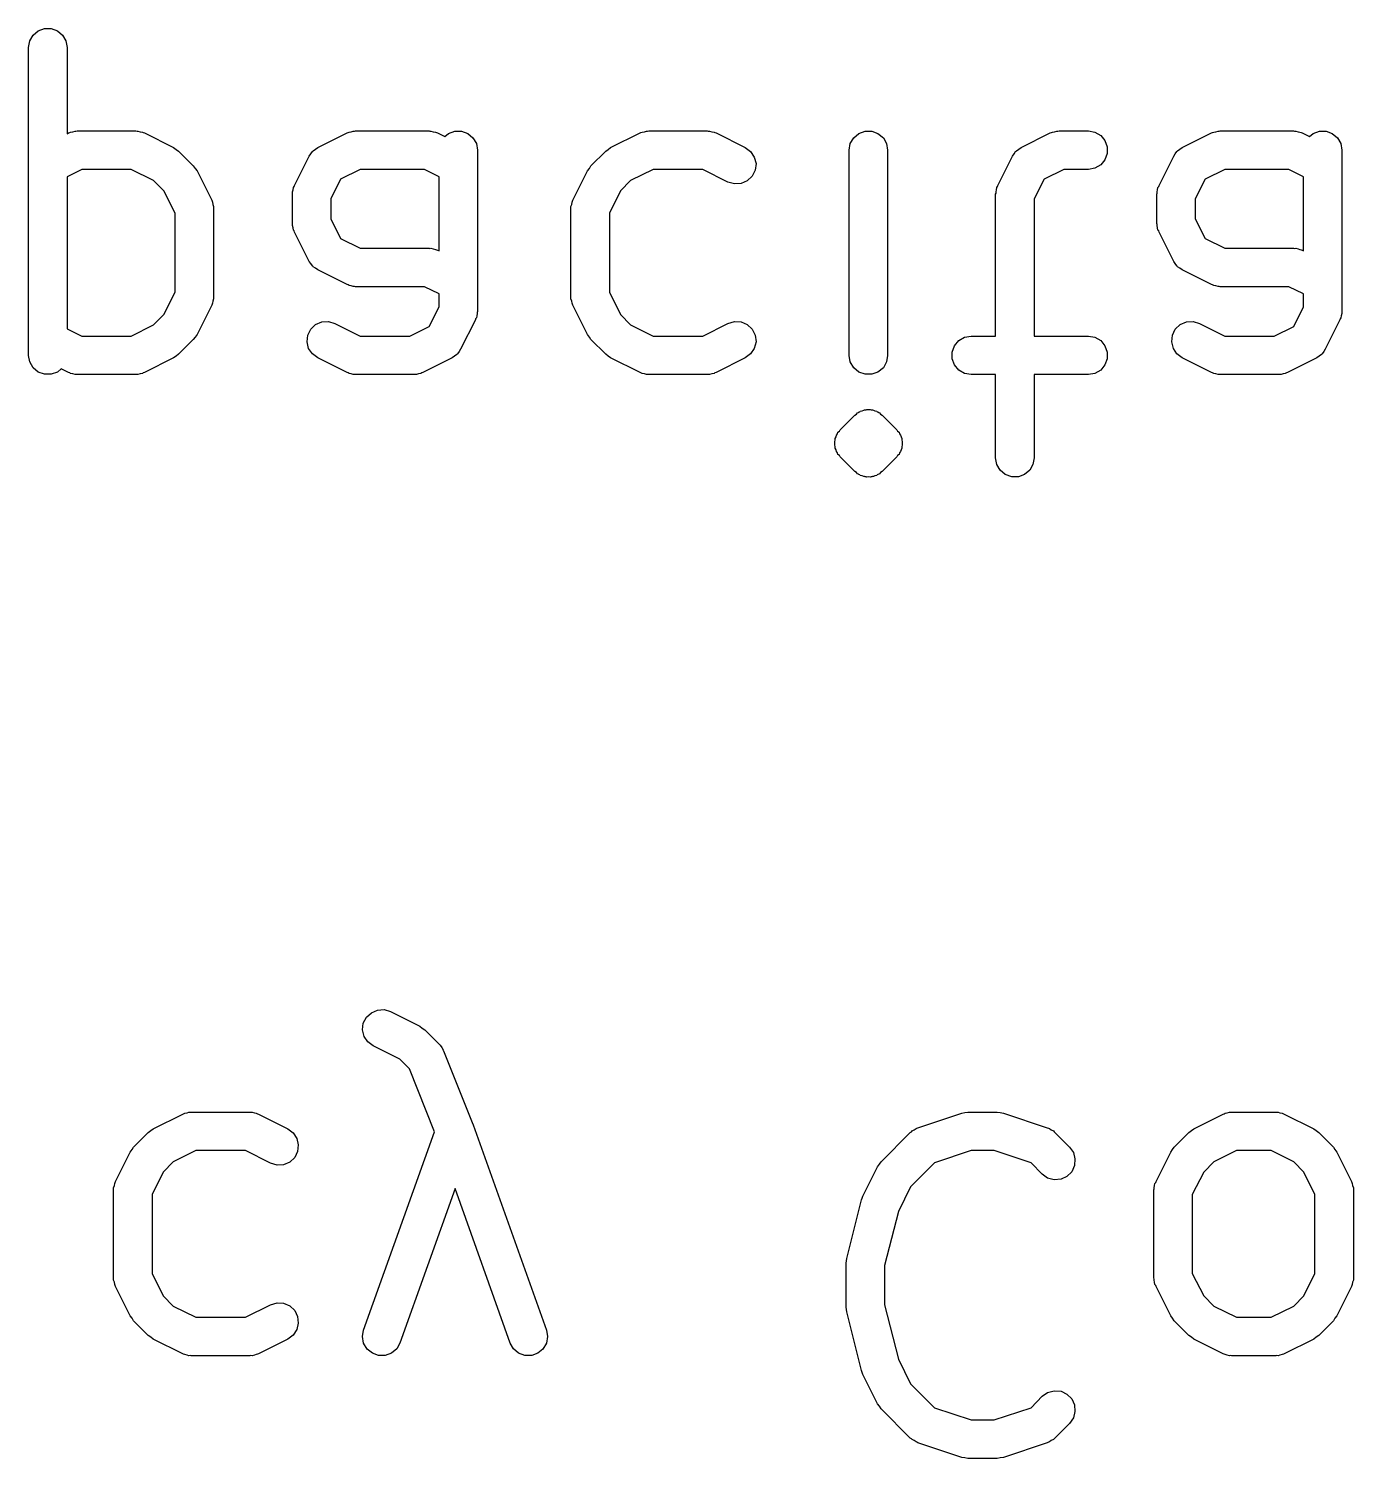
# Model space of a CAD drawing. Extents: x 91.3 to 189.8, y -113.5 to -60.4.
# Drawn here: x 178.127 to 181.571, y -78.578 to -74.862 of the extents above; entities that cross this region are included whole.
import ezdxf

# ---------------------------------------------------------------- set-up
doc = ezdxf.new("R2010")
doc.units = 0
doc.header["$MEASUREMENT"] = 0
doc.layers.add('BLACK', color=7, linetype='CONTINUOUS')

msp = doc.modelspace()

# ---------------------------------------------------------------- linework, layer by layer
at = {"layer": 'Black'}
for p, q in [((178.139, -74.8793), (178.152, -74.8681)), ((178.152, -74.8681), (178.168, -74.8622)), ((178.168, -74.8622), (178.186, -74.8622)), ((178.186, -74.8622), (178.202, -74.8681)), ((178.202, -74.8681), (178.215, -74.8793)), ((178.127, -74.9114), (178.13, -74.8943)), ((178.127, -75.7114), (178.127, -74.9114)), ((178.13, -74.8943), (178.139, -74.8793)), ((178.215, -74.8793), (178.224, -74.8943)), ((178.224, -74.8943), (178.227, -74.9114)), ((178.227, -74.9114), (178.227, -75.1353)), ((178.227, -75.1353), (178.231, -75.1334)), ((178.231, -75.1334), (178.234, -75.1326)), ((178.234, -75.1326), (178.236, -75.1311)), ((178.236, -75.1311), (178.242, -75.1301)), ((178.242, -75.1301), (178.248, -75.1284)), ((178.248, -75.1284), (178.25, -75.1286)), ((178.25, -75.1286), (178.253, -75.1281)), ((178.253, -75.1281), (178.406, -75.1281)), ((178.406, -75.1281), (178.409, -75.1286)), ((178.409, -75.1286), (178.411, -75.1284)), ((178.411, -75.1284), (178.417, -75.1301)), ((178.417, -75.1301), (178.423, -75.1311)), ((178.423, -75.1311), (178.425, -75.1326)), ((178.425, -75.1326), (178.428, -75.1334)), ((178.428, -75.1334), (178.504, -75.1715)), ((178.879, -75.1715), (178.955, -75.1334)), ((178.955, -75.1334), (178.958, -75.1326)), ((178.958, -75.1326), (178.96, -75.1311)), ((178.96, -75.1311), (178.966, -75.1301)), ((178.966, -75.1301), (178.971, -75.1284)), ((178.971, -75.1284), (178.974, -75.1286)), ((178.974, -75.1286), (178.977, -75.1281)), ((178.977, -75.1281), (179.168, -75.1281)), ((179.168, -75.1281), (179.17, -75.1286)), ((179.17, -75.1286), (179.173, -75.1284)), ((179.173, -75.1284), (179.179, -75.1301)), ((179.179, -75.1301), (179.185, -75.1311)), ((179.185, -75.1311), (179.187, -75.1326)), ((179.187, -75.1326), (179.19, -75.1334)), ((179.19, -75.1334), (179.209, -75.1429)), ((179.209, -75.1429), (179.219, -75.1348)), ((179.219, -75.1348), (179.235, -75.1289)), ((179.235, -75.1289), (179.252, -75.1289)), ((179.252, -75.1289), (179.269, -75.1348)), ((179.269, -75.1348), (179.282, -75.146)), ((179.64, -75.1715), (179.717, -75.1334)), ((179.717, -75.1334), (179.719, -75.1326)), ((179.719, -75.1326), (179.722, -75.1311)), ((179.722, -75.1311), (179.728, -75.1301)), ((179.728, -75.1301), (179.733, -75.1284)), ((179.733, -75.1284), (179.736, -75.1286)), ((179.736, -75.1286), (179.739, -75.1281)), ((179.739, -75.1281), (179.891, -75.1281)), ((179.891, -75.1281), (179.894, -75.1286)), ((179.894, -75.1286), (179.897, -75.1284)), ((179.897, -75.1284), (179.903, -75.1301)), ((179.903, -75.1301), (179.909, -75.1311)), ((179.909, -75.1311), (179.911, -75.1326)), ((179.911, -75.1326), (179.914, -75.1334)), ((179.914, -75.1334), (179.99, -75.1715)), ((180.272, -75.146), (180.285, -75.1348)), ((180.285, -75.1348), (180.302, -75.1289)), ((180.302, -75.1289), (180.319, -75.1289)), ((180.319, -75.1289), (180.335, -75.1348)), ((180.335, -75.1348), (180.349, -75.146)), ((180.707, -75.1715), (180.783, -75.1334)), ((180.783, -75.1334), (180.786, -75.1326)), ((180.786, -75.1326), (180.789, -75.1311)), ((180.789, -75.1311), (180.794, -75.1301)), ((180.794, -75.1301), (180.8, -75.1284)), ((180.8, -75.1284), (180.803, -75.1286)), ((180.803, -75.1286), (180.806, -75.1281)), ((180.806, -75.1281), (180.882, -75.1281)), ((180.882, -75.1281), (180.899, -75.1311)), ((180.899, -75.1311), (180.914, -75.1398)), ((181.126, -75.1715), (181.202, -75.1334)), ((181.202, -75.1334), (181.205, -75.1326)), ((181.205, -75.1326), (181.208, -75.1311)), ((181.208, -75.1311), (181.213, -75.1301)), ((181.213, -75.1301), (181.219, -75.1284)), ((181.219, -75.1284), (181.222, -75.1286)), ((181.222, -75.1286), (181.225, -75.1281)), ((181.225, -75.1281), (181.415, -75.1281)), ((181.415, -75.1281), (181.418, -75.1286)), ((181.418, -75.1286), (181.421, -75.1284)), ((181.421, -75.1284), (181.427, -75.1301)), ((181.427, -75.1301), (181.432, -75.1311)), ((181.432, -75.1311), (181.435, -75.1326)), ((181.435, -75.1326), (181.438, -75.1334)), ((181.438, -75.1334), (181.457, -75.1429)), ((181.457, -75.1429), (181.466, -75.1348)), ((181.466, -75.1348), (181.483, -75.1289)), ((181.483, -75.1289), (181.5, -75.1289)), ((181.5, -75.1289), (181.516, -75.1348)), ((181.516, -75.1348), (181.53, -75.146)), ((178.504, -75.1715), (178.511, -75.1762)), ((178.873, -75.1758), (178.879, -75.1715)), ((179.282, -75.146), (179.291, -75.161)), ((179.291, -75.161), (179.294, -75.1781)), ((179.634, -75.1762), (179.64, -75.1715)), ((179.99, -75.1715), (180.004, -75.1818)), ((180.26, -75.1781), (180.263, -75.161)), ((180.263, -75.161), (180.272, -75.146)), ((180.349, -75.146), (180.357, -75.161)), ((180.357, -75.161), (180.36, -75.1781)), ((180.701, -75.1758), (180.707, -75.1715)), ((180.914, -75.1398), (180.925, -75.1531)), ((180.925, -75.1531), (180.931, -75.1694)), ((180.931, -75.1694), (180.931, -75.1868)), ((181.12, -75.1758), (181.126, -75.1715)), ((181.53, -75.146), (181.538, -75.161)), ((181.538, -75.161), (181.541, -75.1781)), ((178.511, -75.1762), (178.517, -75.1808)), ((178.517, -75.1808), (178.555, -75.2189)), ((178.818, -75.27), (178.856, -75.1938)), ((178.856, -75.1938), (178.861, -75.1879)), ((178.861, -75.1879), (178.865, -75.1818)), ((178.865, -75.1818), (178.866, -75.181)), ((178.866, -75.181), (178.867, -75.1799)), ((178.867, -75.1799), (178.873, -75.1758)), ((179.294, -75.1781), (179.294, -75.5971)), ((179.589, -75.2189), (179.628, -75.1808)), ((179.628, -75.1808), (179.634, -75.1762)), ((180.004, -75.1818), (180.013, -75.1963)), ((180.013, -75.1963), (180.018, -75.2132)), ((180.26, -75.7114), (180.26, -75.1781)), ((180.36, -75.1781), (180.36, -75.7114)), ((180.647, -75.27), (180.685, -75.1938)), ((180.685, -75.1938), (180.689, -75.1879)), ((180.689, -75.1879), (180.693, -75.1818)), ((180.693, -75.1818), (180.694, -75.181)), ((180.694, -75.181), (180.695, -75.1799)), ((180.695, -75.1799), (180.701, -75.1758)), ((180.925, -75.2031), (180.914, -75.2164)), ((180.931, -75.1868), (180.925, -75.2031)), ((181.066, -75.27), (181.104, -75.1938)), ((181.104, -75.1938), (181.108, -75.1879)), ((181.108, -75.1879), (181.112, -75.1818)), ((181.112, -75.1818), (181.113, -75.181)), ((181.113, -75.181), (181.114, -75.1799)), ((181.114, -75.1799), (181.12, -75.1758)), ((181.541, -75.1781), (181.541, -75.5971)), ((178.265, -75.2281), (178.227, -75.2471)), ((178.394, -75.2281), (178.265, -75.2281)), ((178.452, -75.2573), (178.394, -75.2281)), ((178.555, -75.2189), (178.56, -75.2255)), ((178.56, -75.2255), (178.565, -75.2319)), ((178.565, -75.2319), (178.603, -75.3081)), ((178.989, -75.2281), (178.938, -75.2535)), ((179.156, -75.2281), (178.989, -75.2281)), ((179.194, -75.2471), (179.156, -75.2281)), ((179.542, -75.3081), (179.58, -75.2319)), ((179.58, -75.2319), (179.585, -75.2255)), ((179.585, -75.2255), (179.589, -75.2189)), ((179.751, -75.2281), (179.692, -75.2573)), ((179.88, -75.2281), (179.751, -75.2281)), ((179.945, -75.2609), (179.88, -75.2281)), ((180.008, -75.246), (179.995, -75.2579)), ((180.016, -75.2304), (180.008, -75.246)), ((180.018, -75.2132), (180.016, -75.2304)), ((180.818, -75.2281), (180.767, -75.2535)), ((180.882, -75.2281), (180.818, -75.2281)), ((180.899, -75.2251), (180.882, -75.2281)), ((180.914, -75.2164), (180.899, -75.2251)), ((181.237, -75.2281), (181.186, -75.2535)), ((181.403, -75.2281), (181.237, -75.2281)), ((181.441, -75.2471), (181.403, -75.2281)), ((178.227, -75.2471), (178.227, -75.6424)), ((178.479, -75.2839), (178.452, -75.2573)), ((178.508, -75.3423), (178.479, -75.2839)), ((178.813, -75.2867), (178.815, -75.2811)), ((178.815, -75.2811), (178.816, -75.2753)), ((178.816, -75.2753), (178.817, -75.2728)), ((178.817, -75.2728), (178.818, -75.27)), ((178.938, -75.2535), (178.913, -75.3042)), ((179.194, -75.4401), (179.194, -75.2471)), ((179.666, -75.2839), (179.637, -75.3423)), ((179.692, -75.2573), (179.666, -75.2839)), ((179.962, -75.2659), (179.945, -75.2609)), ((179.979, -75.2648), (179.962, -75.2659)), ((179.995, -75.2579), (179.979, -75.2648)), ((180.642, -75.2867), (180.643, -75.2811)), ((180.643, -75.2811), (180.644, -75.2753)), ((180.644, -75.2753), (180.646, -75.2728)), ((180.646, -75.2728), (180.647, -75.27)), ((180.767, -75.2535), (180.741, -75.3042)), ((181.061, -75.2867), (181.062, -75.2811)), ((181.062, -75.2811), (181.063, -75.2753)), ((181.063, -75.2753), (181.065, -75.2728)), ((181.065, -75.2728), (181.066, -75.27)), ((181.186, -75.2535), (181.16, -75.3042)), ((181.441, -75.4401), (181.441, -75.2471)), ((178.603, -75.3081), (178.604, -75.3109)), ((178.604, -75.3109), (178.605, -75.3134)), ((178.605, -75.3134), (178.606, -75.3191)), ((178.606, -75.3191), (178.608, -75.3248)), ((178.813, -75.2895), (178.813, -75.2867)), ((178.813, -75.2924), (178.813, -75.2895)), ((178.813, -75.3686), (178.813, -75.2924)), ((178.913, -75.3042), (178.913, -75.3568)), ((179.537, -75.3248), (179.539, -75.3191)), ((179.539, -75.3191), (179.54, -75.3134)), ((179.54, -75.3134), (179.541, -75.3109)), ((179.541, -75.3109), (179.542, -75.3081)), ((180.641, -75.2924), (180.642, -75.2895)), ((180.641, -75.6614), (180.641, -75.2924)), ((180.642, -75.2895), (180.642, -75.2867)), ((180.741, -75.3042), (180.741, -75.6614)), ((181.06, -75.2924), (181.061, -75.2895)), ((181.06, -75.3686), (181.06, -75.2924)), ((181.061, -75.2895), (181.061, -75.2867)), ((181.16, -75.3042), (181.16, -75.3568)), ((178.508, -75.5472), (178.508, -75.3423)), ((178.608, -75.3248), (178.608, -75.3276)), ((178.608, -75.3276), (178.608, -75.3305)), ((178.608, -75.3305), (178.608, -75.559)), ((178.913, -75.3568), (178.938, -75.4075)), ((179.537, -75.3276), (179.537, -75.3248)), ((179.537, -75.3305), (179.537, -75.3276)), ((179.537, -75.559), (179.537, -75.3305)), ((179.637, -75.3423), (179.637, -75.5472)), ((181.16, -75.3568), (181.186, -75.4075)), ((178.813, -75.3714), (178.813, -75.3686)), ((178.813, -75.3743), (178.813, -75.3714)), ((178.815, -75.3799), (178.813, -75.3743)), ((178.816, -75.3857), (178.815, -75.3799)), ((178.817, -75.3882), (178.816, -75.3857)), ((178.818, -75.3909), (178.817, -75.3882)), ((178.856, -75.4671), (178.818, -75.3909)), ((181.061, -75.3714), (181.06, -75.3686)), ((181.061, -75.3743), (181.061, -75.3714)), ((181.062, -75.3799), (181.061, -75.3743)), ((181.063, -75.3857), (181.062, -75.3799)), ((181.065, -75.3882), (181.063, -75.3857)), ((181.066, -75.3909), (181.065, -75.3882)), ((181.104, -75.4671), (181.066, -75.3909)), ((178.938, -75.4075), (178.989, -75.4329)), ((181.186, -75.4075), (181.237, -75.4329)), ((178.861, -75.473), (178.856, -75.4671)), ((178.989, -75.4329), (179.168, -75.4329)), ((179.168, -75.4329), (179.17, -75.4334)), ((179.17, -75.4334), (179.173, -75.4332)), ((179.173, -75.4332), (179.179, -75.4349)), ((179.179, -75.4349), (179.185, -75.4359)), ((179.185, -75.4359), (179.187, -75.4373)), ((179.187, -75.4373), (179.19, -75.4381)), ((179.19, -75.4381), (179.194, -75.4401)), ((181.108, -75.473), (181.104, -75.4671)), ((181.237, -75.4329), (181.415, -75.4329)), ((181.415, -75.4329), (181.418, -75.4334)), ((181.418, -75.4334), (181.421, -75.4332)), ((181.421, -75.4332), (181.427, -75.4349)), ((181.427, -75.4349), (181.432, -75.4359)), ((181.432, -75.4359), (181.435, -75.4373)), ((181.435, -75.4373), (181.438, -75.4381)), ((181.438, -75.4381), (181.441, -75.4401)), ((178.865, -75.4791), (178.861, -75.473)), ((178.866, -75.48), (178.865, -75.4791)), ((178.867, -75.4811), (178.866, -75.48)), ((178.873, -75.4851), (178.867, -75.4811)), ((178.879, -75.4895), (178.873, -75.4851)), ((178.955, -75.5276), (178.879, -75.4895)), ((181.112, -75.4791), (181.108, -75.473)), ((181.113, -75.48), (181.112, -75.4791)), ((181.114, -75.4811), (181.113, -75.48)), ((181.12, -75.4851), (181.114, -75.4811)), ((181.126, -75.4895), (181.12, -75.4851)), ((181.202, -75.5276), (181.126, -75.4895)), ((178.958, -75.5284), (178.955, -75.5276)), ((178.96, -75.5298), (178.958, -75.5284)), ((178.966, -75.5309), (178.96, -75.5298)), ((178.971, -75.5325), (178.966, -75.5309)), ((178.974, -75.5324), (178.971, -75.5325)), ((178.977, -75.5329), (178.974, -75.5324)), ((179.156, -75.5329), (178.977, -75.5329)), ((179.194, -75.5519), (179.156, -75.5329)), ((181.205, -75.5284), (181.202, -75.5276)), ((181.208, -75.5298), (181.205, -75.5284)), ((181.213, -75.5309), (181.208, -75.5298)), ((181.219, -75.5325), (181.213, -75.5309)), ((181.222, -75.5324), (181.219, -75.5325)), ((181.225, -75.5329), (181.222, -75.5324)), ((181.403, -75.5329), (181.225, -75.5329)), ((181.441, -75.5519), (181.403, -75.5329)), ((178.479, -75.6056), (178.508, -75.5472)), ((178.603, -75.5814), (178.565, -75.6576)), ((178.604, -75.5786), (178.603, -75.5814)), ((178.605, -75.5761), (178.604, -75.5786)), ((178.606, -75.5704), (178.605, -75.5761)), ((178.608, -75.5648), (178.606, -75.5704)), ((178.608, -75.559), (178.608, -75.5619)), ((178.608, -75.5619), (178.608, -75.5648)), ((179.194, -75.5853), (179.194, -75.5519)), ((179.537, -75.5619), (179.537, -75.559)), ((179.537, -75.5648), (179.537, -75.5619)), ((179.539, -75.5704), (179.537, -75.5648)), ((179.54, -75.5761), (179.539, -75.5704)), ((179.541, -75.5786), (179.54, -75.5761)), ((179.542, -75.5814), (179.541, -75.5786)), ((179.58, -75.6576), (179.542, -75.5814)), ((179.637, -75.5472), (179.666, -75.6056)), ((181.441, -75.5853), (181.441, -75.5519)), ((178.452, -75.6322), (178.479, -75.6056)), ((179.168, -75.6361), (179.194, -75.5853)), ((179.291, -75.6142), (179.289, -75.6167)), ((179.289, -75.6167), (179.289, -75.6195)), ((179.292, -75.6085), (179.291, -75.6142)), ((179.293, -75.6029), (179.292, -75.6085)), ((179.294, -75.5971), (179.293, -75.6)), ((179.293, -75.6), (179.293, -75.6029)), ((179.666, -75.6056), (179.692, -75.6322)), ((181.416, -75.6361), (181.441, -75.5853)), ((181.537, -75.6167), (181.536, -75.6195)), ((181.538, -75.6142), (181.537, -75.6167)), ((181.539, -75.6085), (181.538, -75.6142)), ((181.541, -75.6029), (181.539, -75.6085)), ((181.541, -75.5971), (181.541, -75.6)), ((181.541, -75.6), (181.541, -75.6029)), ((178.227, -75.6424), (178.265, -75.6614)), ((178.394, -75.6614), (178.452, -75.6322)), ((178.853, -75.6591), (178.861, -75.6435)), ((178.861, -75.6435), (178.873, -75.6316)), ((178.873, -75.6316), (178.889, -75.6247)), ((178.889, -75.6247), (178.907, -75.6237)), ((178.907, -75.6237), (178.923, -75.6286)), ((178.923, -75.6286), (178.989, -75.6614)), ((179.118, -75.6614), (179.168, -75.6361)), ((179.289, -75.6195), (179.25, -75.6957)), ((179.692, -75.6322), (179.751, -75.6614)), ((179.88, -75.6614), (179.945, -75.6286)), ((179.945, -75.6286), (179.962, -75.6237)), ((179.962, -75.6237), (179.979, -75.6247)), ((179.979, -75.6247), (179.995, -75.6316)), ((179.995, -75.6316), (180.008, -75.6435)), ((180.008, -75.6435), (180.016, -75.6591)), ((181.101, -75.6591), (181.108, -75.6435)), ((181.108, -75.6435), (181.121, -75.6316)), ((181.121, -75.6316), (181.137, -75.6247)), ((181.137, -75.6247), (181.154, -75.6237)), ((181.154, -75.6237), (181.171, -75.6286)), ((181.171, -75.6286), (181.237, -75.6614)), ((181.365, -75.6614), (181.416, -75.6361)), ((181.536, -75.6195), (181.498, -75.6957)), ((178.265, -75.6614), (178.394, -75.6614)), ((178.555, -75.6706), (178.517, -75.7087)), ((178.56, -75.664), (178.555, -75.6706)), ((178.565, -75.6576), (178.56, -75.664)), ((178.851, -75.6763), (178.853, -75.6591)), ((178.855, -75.6932), (178.851, -75.6763)), ((178.989, -75.6614), (179.118, -75.6614)), ((179.585, -75.664), (179.58, -75.6576)), ((179.589, -75.6706), (179.585, -75.664)), ((179.628, -75.7087), (179.589, -75.6706)), ((179.751, -75.6614), (179.88, -75.6614)), ((180.018, -75.6763), (180.013, -75.6932)), ((180.016, -75.6591), (180.018, -75.6763)), ((180.528, -75.7027), (180.534, -75.6864)), ((180.534, -75.6864), (180.545, -75.6731)), ((180.545, -75.6731), (180.56, -75.6644)), ((180.56, -75.6644), (180.577, -75.6614)), ((180.577, -75.6614), (180.641, -75.6614)), ((180.741, -75.6614), (180.882, -75.6614)), ((180.882, -75.6614), (180.899, -75.6644)), ((180.899, -75.6644), (180.914, -75.6731)), ((180.914, -75.6731), (180.925, -75.6864)), ((180.925, -75.6864), (180.931, -75.7027)), ((181.099, -75.6763), (181.101, -75.6591)), ((181.103, -75.6932), (181.099, -75.6763)), ((181.237, -75.6614), (181.365, -75.6614)), ((178.13, -75.7285), (178.127, -75.7114)), ((178.139, -75.7436), (178.13, -75.7285)), ((178.504, -75.7181), (178.428, -75.7561)), ((178.511, -75.7133), (178.504, -75.7181)), ((178.517, -75.7087), (178.511, -75.7133)), ((178.865, -75.7077), (178.855, -75.6932)), ((178.879, -75.7181), (178.865, -75.7077)), ((178.955, -75.7561), (178.879, -75.7181)), ((179.228, -75.7181), (179.152, -75.7561)), ((179.234, -75.7137), (179.228, -75.7181)), ((179.24, -75.7096), (179.234, -75.7137)), ((179.241, -75.7085), (179.24, -75.7096)), ((179.242, -75.7077), (179.241, -75.7085)), ((179.246, -75.7016), (179.242, -75.7077)), ((179.25, -75.6957), (179.246, -75.7016)), ((179.634, -75.7133), (179.628, -75.7087)), ((179.64, -75.7181), (179.634, -75.7133)), ((179.717, -75.7561), (179.64, -75.7181)), ((179.99, -75.7181), (179.914, -75.7561)), ((180.004, -75.7077), (179.99, -75.7181)), ((180.013, -75.6932), (180.004, -75.7077)), ((180.263, -75.7285), (180.26, -75.7114)), ((180.272, -75.7436), (180.263, -75.7285)), ((180.357, -75.7285), (180.349, -75.7436)), ((180.36, -75.7114), (180.357, -75.7285)), ((180.528, -75.7201), (180.528, -75.7027)), ((180.534, -75.7364), (180.528, -75.7201)), ((180.931, -75.7201), (180.925, -75.7364)), ((180.931, -75.7027), (180.931, -75.7201)), ((181.112, -75.7077), (181.103, -75.6932)), ((181.126, -75.7181), (181.112, -75.7077)), ((181.202, -75.7561), (181.126, -75.7181)), ((181.476, -75.7181), (181.4, -75.7561)), ((181.482, -75.7137), (181.476, -75.7181)), ((181.488, -75.7096), (181.482, -75.7137)), ((181.489, -75.7085), (181.488, -75.7096)), ((181.49, -75.7077), (181.489, -75.7085)), ((181.494, -75.7016), (181.49, -75.7077)), ((181.498, -75.6957), (181.494, -75.7016)), ((178.152, -75.7547), (178.139, -75.7436)), ((178.168, -75.7607), (178.152, -75.7547)), ((178.186, -75.7607), (178.168, -75.7607)), ((178.202, -75.7547), (178.186, -75.7607)), ((178.212, -75.7466), (178.202, -75.7547)), ((178.231, -75.7561), (178.212, -75.7466)), ((178.234, -75.757), (178.231, -75.7561)), ((178.236, -75.7584), (178.234, -75.757)), ((178.242, -75.7594), (178.236, -75.7584)), ((178.248, -75.7611), (178.242, -75.7594)), ((178.25, -75.7609), (178.248, -75.7611)), ((178.253, -75.7614), (178.25, -75.7609)), ((178.406, -75.7614), (178.253, -75.7614)), ((178.409, -75.7609), (178.406, -75.7614)), ((178.411, -75.7611), (178.409, -75.7609)), ((178.417, -75.7594), (178.411, -75.7611)), ((178.423, -75.7584), (178.417, -75.7594)), ((178.425, -75.757), (178.423, -75.7584)), ((178.428, -75.7561), (178.425, -75.757)), ((178.958, -75.757), (178.955, -75.7561)), ((178.96, -75.7584), (178.958, -75.757)), ((178.966, -75.7594), (178.96, -75.7584)), ((178.971, -75.7611), (178.966, -75.7594)), ((178.974, -75.7609), (178.971, -75.7611)), ((178.977, -75.7614), (178.974, -75.7609)), ((179.13, -75.7614), (178.977, -75.7614)), ((179.132, -75.7609), (179.13, -75.7614)), ((179.135, -75.7611), (179.132, -75.7609)), ((179.141, -75.7594), (179.135, -75.7611)), ((179.147, -75.7584), (179.141, -75.7594)), ((179.149, -75.757), (179.147, -75.7584)), ((179.152, -75.7561), (179.149, -75.757)), ((179.719, -75.757), (179.717, -75.7561)), ((179.722, -75.7584), (179.719, -75.757)), ((179.728, -75.7594), (179.722, -75.7584)), ((179.733, -75.7611), (179.728, -75.7594)), ((179.736, -75.7609), (179.733, -75.7611)), ((179.739, -75.7614), (179.736, -75.7609)), ((179.891, -75.7614), (179.739, -75.7614)), ((179.894, -75.7609), (179.891, -75.7614)), ((179.897, -75.7611), (179.894, -75.7609)), ((179.903, -75.7594), (179.897, -75.7611)), ((179.909, -75.7584), (179.903, -75.7594)), ((179.911, -75.757), (179.909, -75.7584)), ((179.914, -75.7561), (179.911, -75.757)), ((180.285, -75.7547), (180.272, -75.7436)), ((180.302, -75.7607), (180.285, -75.7547)), ((180.319, -75.7607), (180.302, -75.7607)), ((180.335, -75.7547), (180.319, -75.7607)), ((180.349, -75.7436), (180.335, -75.7547)), ((180.545, -75.7497), (180.534, -75.7364)), ((180.56, -75.7584), (180.545, -75.7497)), ((180.577, -75.7614), (180.56, -75.7584)), ((180.641, -75.7614), (180.577, -75.7614)), ((180.641, -75.9781), (180.641, -75.7614)), ((180.882, -75.7614), (180.741, -75.7614)), ((180.741, -75.7614), (180.741, -75.9781)), ((180.899, -75.7584), (180.882, -75.7614)), ((180.914, -75.7497), (180.899, -75.7584)), ((180.925, -75.7364), (180.914, -75.7497)), ((181.205, -75.757), (181.202, -75.7561)), ((181.208, -75.7584), (181.205, -75.757)), ((181.213, -75.7594), (181.208, -75.7584)), ((181.219, -75.7611), (181.213, -75.7594)), ((181.222, -75.7609), (181.219, -75.7611)), ((181.225, -75.7614), (181.222, -75.7609)), ((181.377, -75.7614), (181.225, -75.7614)), ((181.38, -75.7609), (181.377, -75.7614)), ((181.383, -75.7611), (181.38, -75.7609)), ((181.388, -75.7594), (181.383, -75.7611)), ((181.394, -75.7584), (181.388, -75.7594)), ((181.397, -75.757), (181.394, -75.7584)), ((181.4, -75.7561), (181.397, -75.757)), ((180.237, -75.9046), (180.275, -75.8665)), ((180.275, -75.8665), (180.279, -75.864)), ((180.279, -75.864), (180.282, -75.8609)), ((180.282, -75.8609), (180.284, -75.86)), ((180.284, -75.86), (180.285, -75.8586)), ((180.285, -75.8586), (180.288, -75.8579)), ((180.288, -75.8579), (180.289, -75.8566)), ((180.289, -75.8566), (180.294, -75.8555)), ((180.294, -75.8555), (180.298, -75.8536)), ((180.298, -75.8536), (180.3, -75.8534)), ((180.3, -75.8534), (180.302, -75.8527)), ((180.302, -75.8527), (180.304, -75.8527)), ((180.304, -75.8527), (180.306, -75.8521)), ((180.306, -75.8521), (180.31, -75.8525)), ((180.31, -75.8525), (180.315, -75.8521)), ((180.315, -75.8521), (180.317, -75.8527)), ((180.317, -75.8527), (180.319, -75.8527)), ((180.319, -75.8527), (180.321, -75.8534)), ((180.321, -75.8534), (180.323, -75.8536)), ((180.323, -75.8536), (180.327, -75.8555)), ((180.327, -75.8555), (180.332, -75.8566)), ((180.332, -75.8566), (180.333, -75.8579)), ((180.333, -75.8579), (180.335, -75.8586)), ((180.335, -75.8586), (180.337, -75.86)), ((180.337, -75.86), (180.339, -75.8609)), ((180.339, -75.8609), (180.342, -75.864)), ((180.342, -75.864), (180.346, -75.8665)), ((180.346, -75.8665), (180.384, -75.9046)), ((180.227, -75.9189), (180.23, -75.9153)), ((180.23, -75.9153), (180.231, -75.9113)), ((180.231, -75.9113), (180.235, -75.9082)), ((180.235, -75.9082), (180.237, -75.9046)), ((180.384, -75.9046), (180.386, -75.9082)), ((180.386, -75.9082), (180.39, -75.9113)), ((180.39, -75.9113), (180.391, -75.9153)), ((180.391, -75.9153), (180.394, -75.9189)), ((180.223, -75.9356), (180.224, -75.9314)), ((180.223, -75.94), (180.223, -75.9356)), ((180.223, -75.9444), (180.223, -75.94)), ((180.224, -75.9486), (180.223, -75.9444)), ((180.224, -75.9271), (180.226, -75.9231)), ((180.224, -75.9314), (180.224, -75.9271)), ((180.224, -75.9529), (180.224, -75.9486)), ((180.226, -75.9569), (180.224, -75.9529)), ((180.226, -75.9231), (180.227, -75.9189)), ((180.394, -75.9189), (180.395, -75.9231)), ((180.395, -75.9231), (180.397, -75.9271)), ((180.397, -75.9529), (180.395, -75.9569)), ((180.397, -75.9271), (180.397, -75.9314)), ((180.397, -75.9314), (180.398, -75.9356)), ((180.398, -75.9444), (180.397, -75.9486)), ((180.397, -75.9486), (180.397, -75.9529)), ((180.398, -75.9356), (180.398, -75.94)), ((180.398, -75.94), (180.398, -75.9444)), ((180.227, -75.9611), (180.226, -75.9569)), ((180.23, -75.9647), (180.227, -75.9611)), ((180.231, -75.9687), (180.23, -75.9647)), ((180.235, -75.9718), (180.231, -75.9687)), ((180.237, -75.9754), (180.235, -75.9718)), ((180.275, -76.0134), (180.237, -75.9754)), ((180.384, -75.9754), (180.346, -76.0134)), ((180.386, -75.9718), (180.384, -75.9754)), ((180.39, -75.9687), (180.386, -75.9718)), ((180.391, -75.9647), (180.39, -75.9687)), ((180.394, -75.9611), (180.391, -75.9647)), ((180.395, -75.9569), (180.394, -75.9611)), ((180.644, -75.9952), (180.641, -75.9781)), ((180.741, -75.9781), (180.738, -75.9952)), ((180.279, -76.016), (180.275, -76.0134)), ((180.282, -76.0191), (180.279, -76.016)), ((180.284, -76.02), (180.282, -76.0191)), ((180.285, -76.0214), (180.284, -76.02)), ((180.288, -76.0221), (180.285, -76.0214)), ((180.289, -76.0234), (180.288, -76.0221)), ((180.294, -76.0245), (180.289, -76.0234)), ((180.298, -76.0264), (180.294, -76.0245)), ((180.3, -76.0266), (180.298, -76.0264)), ((180.302, -76.0273), (180.3, -76.0266)), ((180.304, -76.0273), (180.302, -76.0273)), ((180.306, -76.0279), (180.304, -76.0273)), ((180.317, -76.0273), (180.315, -76.0279)), ((180.319, -76.0273), (180.317, -76.0273)), ((180.321, -76.0266), (180.319, -76.0273)), ((180.323, -76.0264), (180.321, -76.0266)), ((180.327, -76.0245), (180.323, -76.0264)), ((180.332, -76.0234), (180.327, -76.0245)), ((180.333, -76.0221), (180.332, -76.0234)), ((180.335, -76.0214), (180.333, -76.0221)), ((180.337, -76.02), (180.335, -76.0214)), ((180.339, -76.0191), (180.337, -76.02)), ((180.342, -76.016), (180.339, -76.0191)), ((180.346, -76.0134), (180.342, -76.016)), ((180.653, -76.0102), (180.644, -75.9952)), ((180.666, -76.0214), (180.653, -76.0102)), ((180.683, -76.0273), (180.666, -76.0214)), ((180.7, -76.0273), (180.683, -76.0273)), ((180.716, -76.0214), (180.7, -76.0273)), ((180.73, -76.0102), (180.716, -76.0214)), ((180.738, -75.9952), (180.73, -76.0102)), ((180.31, -76.0275), (180.306, -76.0279)), ((180.315, -76.0279), (180.31, -76.0275)), ((178.997, -77.4472), (179.005, -77.4316)), ((179.005, -77.4316), (179.018, -77.4197)), ((179.018, -77.4197), (179.034, -77.4128)), ((179.034, -77.4128), (179.051, -77.4118)), ((179.051, -77.4118), (179.068, -77.4167)), ((179.068, -77.4167), (179.144, -77.4548)), ((178.995, -77.4644), (178.997, -77.4472)), ((178.999, -77.4813), (178.995, -77.4644)), ((179.144, -77.4548), (179.15, -77.4596)), ((179.15, -77.4596), (179.157, -77.4642)), ((179.157, -77.4642), (179.195, -77.5023)), ((179.009, -77.4958), (178.999, -77.4813)), ((179.023, -77.5061), (179.009, -77.4958)), ((179.092, -77.5406), (179.023, -77.5061)), ((179.195, -77.5023), (179.196, -77.5034)), ((179.196, -77.5034), (179.197, -77.5043)), ((179.197, -77.5043), (179.201, -77.5105)), ((179.201, -77.5105), (179.205, -77.5165)), ((179.117, -77.5657), (179.092, -77.5406)), ((179.205, -77.5165), (179.205, -77.5178)), ((179.205, -77.5178), (179.206, -77.519)), ((179.206, -77.519), (179.282, -77.7095)), ((179.182, -77.7291), (179.117, -77.5657)), ((178.451, -77.7215), (178.528, -77.6834)), ((178.528, -77.6834), (178.53, -77.6826)), ((178.53, -77.6826), (178.533, -77.6811)), ((178.533, -77.6811), (178.539, -77.6801)), ((178.539, -77.6801), (178.544, -77.6784)), ((178.544, -77.6784), (178.547, -77.6786)), ((178.547, -77.6786), (178.55, -77.6781)), ((178.55, -77.6781), (178.702, -77.6781)), ((178.702, -77.6781), (178.705, -77.6786)), ((178.705, -77.6786), (178.708, -77.6784)), ((178.708, -77.6784), (178.714, -77.6801)), ((178.714, -77.6801), (178.719, -77.6811)), ((178.719, -77.6811), (178.722, -77.6826)), ((178.722, -77.6826), (178.725, -77.6834)), ((178.725, -77.6834), (178.801, -77.7215)), ((180.439, -77.7188), (180.553, -77.6807)), ((180.553, -77.6807), (180.561, -77.6795)), ((180.561, -77.6795), (180.569, -77.6781)), ((180.569, -77.6781), (180.645, -77.6781)), ((180.645, -77.6781), (180.653, -77.6795)), ((180.653, -77.6795), (180.661, -77.6807)), ((180.661, -77.6807), (180.775, -77.7188)), ((181.156, -77.7215), (181.232, -77.6834)), ((181.232, -77.6834), (181.235, -77.6826)), ((181.235, -77.6826), (181.238, -77.6811)), ((181.238, -77.6811), (181.243, -77.6801)), ((181.243, -77.6801), (181.249, -77.6784)), ((181.249, -77.6784), (181.252, -77.6786)), ((181.252, -77.6786), (181.255, -77.6781)), ((181.255, -77.6781), (181.369, -77.6781)), ((181.369, -77.6781), (181.372, -77.6786)), ((181.372, -77.6786), (181.375, -77.6784)), ((181.375, -77.6784), (181.38, -77.6801)), ((181.38, -77.6801), (181.386, -77.6811)), ((181.386, -77.6811), (181.389, -77.6826)), ((181.389, -77.6826), (181.391, -77.6834)), ((181.391, -77.6834), (181.468, -77.7215)), ((178.4, -77.7689), (178.438, -77.7308)), ((178.438, -77.7308), (178.445, -77.7262)), ((178.445, -77.7262), (178.451, -77.7215)), ((178.801, -77.7215), (178.815, -77.7318)), ((178.815, -77.7318), (178.824, -77.7463)), ((178.998, -78.2446), (179.182, -77.7291)), ((179.282, -77.7095), (179.282, -77.7102)), ((179.282, -77.7102), (179.283, -77.7107)), ((179.283, -77.7107), (179.283, -77.711)), ((179.283, -77.711), (179.283, -77.7113)), ((179.283, -77.7113), (179.473, -78.2446)), ((180.343, -77.807), (180.419, -77.7308)), ((180.419, -77.7308), (180.422, -77.7292)), ((180.422, -77.7292), (180.424, -77.727)), ((180.424, -77.727), (180.429, -77.7242)), ((180.429, -77.7242), (180.434, -77.7209)), ((180.434, -77.7209), (180.436, -77.7201)), ((180.436, -77.7201), (180.439, -77.7188)), ((180.775, -77.7188), (180.778, -77.7201)), ((180.778, -77.7201), (180.781, -77.7209)), ((180.781, -77.7209), (180.785, -77.7242)), ((180.785, -77.7242), (180.791, -77.727)), ((180.791, -77.727), (180.793, -77.7292)), ((180.793, -77.7292), (180.795, -77.7308)), ((180.795, -77.7308), (180.833, -77.7689)), ((181.105, -77.7689), (181.143, -77.7308)), ((181.143, -77.7308), (181.15, -77.7262)), ((181.15, -77.7262), (181.156, -77.7215)), ((181.468, -77.7215), (181.474, -77.7262)), ((181.474, -77.7262), (181.481, -77.7308)), ((181.481, -77.7308), (181.519, -77.7689)), ((178.396, -77.7755), (178.4, -77.7689)), ((178.824, -77.7463), (178.828, -77.7632)), ((178.828, -77.7632), (178.826, -77.7804)), ((180.833, -77.7689), (180.843, -77.7832)), ((181.101, -77.7755), (181.105, -77.7689)), ((181.519, -77.7689), (181.523, -77.7755)), ((178.353, -77.8581), (178.391, -77.7819)), ((178.391, -77.7819), (178.396, -77.7755)), ((178.503, -77.8073), (178.477, -77.8339)), ((178.562, -77.7781), (178.503, -77.8073)), ((178.691, -77.7781), (178.562, -77.7781)), ((178.756, -77.8109), (178.691, -77.7781)), ((178.773, -77.8159), (178.756, -77.8109)), ((178.806, -77.8079), (178.79, -77.8148)), ((178.819, -77.796), (178.806, -77.8079)), ((178.826, -77.7804), (178.819, -77.796)), ((180.339, -77.8136), (180.343, -77.807)), ((180.482, -77.8099), (180.42, -77.872)), ((180.577, -77.7781), (180.482, -77.8099)), ((180.637, -77.7781), (180.577, -77.7781)), ((180.733, -77.8099), (180.637, -77.7781)), ((180.762, -77.8396), (180.733, -77.8099)), ((180.843, -77.7832), (180.847, -77.7999)), ((180.847, -77.7999), (180.846, -77.8172)), ((181.058, -77.8581), (181.096, -77.7819)), ((181.096, -77.7819), (181.101, -77.7755)), ((181.208, -77.8073), (181.182, -77.8339)), ((181.267, -77.7781), (181.208, -77.8073)), ((181.357, -77.7781), (181.267, -77.7781)), ((181.416, -77.8073), (181.357, -77.7781)), ((181.442, -77.8339), (181.416, -77.8073)), ((181.523, -77.7755), (181.528, -77.7819)), ((181.528, -77.7819), (181.566, -77.8581)), ((178.477, -77.8339), (178.448, -77.8923)), ((178.79, -77.8148), (178.773, -77.8159)), ((180.296, -77.8962), (180.334, -77.82)), ((180.334, -77.82), (180.339, -77.8136)), ((180.776, -77.8496), (180.762, -77.8396)), ((180.826, -77.8452), (180.811, -77.8526)), ((180.839, -77.833), (180.826, -77.8452)), ((180.846, -77.8172), (180.839, -77.833)), ((181.182, -77.8339), (181.152, -77.8923)), ((181.471, -77.8923), (181.442, -77.8339)), ((178.348, -77.8748), (178.35, -77.8691)), ((178.348, -77.8776), (178.348, -77.8748)), ((178.348, -77.8805), (178.348, -77.8776)), ((178.348, -78.109), (178.348, -77.8805)), ((178.35, -77.8691), (178.351, -77.8634)), ((178.351, -77.8634), (178.352, -77.8609)), ((178.352, -77.8609), (178.353, -77.8581)), ((179.236, -77.8768), (179.092, -78.2782)), ((179.379, -78.2782), (179.236, -77.8768)), ((180.42, -77.872), (180.388, -77.936)), ((180.793, -77.8541), (180.776, -77.8496)), ((180.811, -77.8526), (180.793, -77.8541)), ((181.052, -77.8805), (181.053, -77.8776)), ((181.052, -78.109), (181.052, -77.8805)), ((181.053, -77.8748), (181.054, -77.8691)), ((181.053, -77.8776), (181.053, -77.8748)), ((181.054, -77.8691), (181.055, -77.8634)), ((181.055, -77.8634), (181.057, -77.8609)), ((181.057, -77.8609), (181.058, -77.8581)), ((181.566, -77.8581), (181.567, -77.8609)), ((181.567, -77.8609), (181.568, -77.8634)), ((181.568, -77.8634), (181.569, -77.8691)), ((181.569, -77.8691), (181.571, -77.8748)), ((181.571, -77.8748), (181.571, -77.8776)), ((181.571, -77.8776), (181.571, -77.8805)), ((181.571, -77.8805), (181.571, -78.109)), ((178.448, -77.8923), (178.448, -78.0972)), ((180.254, -78.0588), (180.292, -77.9064)), ((180.292, -77.9064), (180.294, -77.9014)), ((180.294, -77.9014), (180.296, -77.8962)), ((181.152, -77.8923), (181.152, -78.0972)), ((181.471, -78.0972), (181.471, -77.8923)), ((180.388, -77.936), (180.352, -78.0771)), ((180.252, -78.071), (180.253, -78.0649)), ((180.252, -78.1852), (180.252, -78.071)), ((180.253, -78.0649), (180.254, -78.0588)), ((178.448, -78.0972), (178.477, -78.1556)), ((180.352, -78.0771), (180.352, -78.1791)), ((181.152, -78.0972), (181.182, -78.1556)), ((181.442, -78.1556), (181.471, -78.0972)), ((178.348, -78.1119), (178.348, -78.109)), ((178.348, -78.1148), (178.348, -78.1119)), ((178.35, -78.1204), (178.348, -78.1148)), ((178.351, -78.1261), (178.35, -78.1204)), ((178.352, -78.1286), (178.351, -78.1261)), ((178.353, -78.1314), (178.352, -78.1286)), ((178.391, -78.2076), (178.353, -78.1314)), ((181.053, -78.1119), (181.052, -78.109)), ((181.053, -78.1148), (181.053, -78.1119)), ((181.054, -78.1204), (181.053, -78.1148)), ((181.055, -78.1261), (181.054, -78.1204)), ((181.057, -78.1286), (181.055, -78.1261)), ((181.058, -78.1314), (181.057, -78.1286)), ((181.096, -78.2076), (181.058, -78.1314)), ((181.566, -78.1314), (181.528, -78.2076)), ((181.567, -78.1286), (181.566, -78.1314)), ((181.568, -78.1261), (181.567, -78.1286)), ((181.569, -78.1204), (181.568, -78.1261)), ((181.571, -78.1148), (181.569, -78.1204)), ((181.571, -78.109), (181.571, -78.1119)), ((181.571, -78.1119), (181.571, -78.1148)), ((178.477, -78.1556), (178.503, -78.1822)), ((178.503, -78.1822), (178.562, -78.2114)), ((178.691, -78.2114), (178.756, -78.1786)), ((178.756, -78.1786), (178.773, -78.1737)), ((178.773, -78.1737), (178.79, -78.1747)), ((178.79, -78.1747), (178.806, -78.1816)), ((178.806, -78.1816), (178.819, -78.1935)), ((180.352, -78.1791), (180.388, -78.3202)), ((181.182, -78.1556), (181.208, -78.1822)), ((181.208, -78.1822), (181.267, -78.2114)), ((181.357, -78.2114), (181.416, -78.1822)), ((181.416, -78.1822), (181.442, -78.1556)), ((178.396, -78.214), (178.391, -78.2076)), ((178.4, -78.2206), (178.396, -78.214)), ((178.562, -78.2114), (178.691, -78.2114)), ((178.819, -78.1935), (178.826, -78.2091)), ((178.826, -78.2091), (178.828, -78.2263)), ((180.253, -78.1913), (180.252, -78.1852)), ((180.254, -78.1974), (180.253, -78.1913)), ((180.292, -78.3497), (180.254, -78.1974)), ((181.101, -78.214), (181.096, -78.2076)), ((181.105, -78.2206), (181.101, -78.214)), ((181.267, -78.2114), (181.357, -78.2114)), ((181.523, -78.214), (181.519, -78.2206)), ((181.528, -78.2076), (181.523, -78.214)), ((178.438, -78.2587), (178.4, -78.2206)), ((178.824, -78.2432), (178.815, -78.2577)), ((178.828, -78.2263), (178.824, -78.2432)), ((178.995, -78.2617), (178.998, -78.2446)), ((179.473, -78.2446), (179.476, -78.2617)), ((181.143, -78.2587), (181.105, -78.2206)), ((181.519, -78.2206), (181.481, -78.2587)), ((178.445, -78.2633), (178.438, -78.2587)), ((178.451, -78.2681), (178.445, -78.2633)), ((178.528, -78.3062), (178.451, -78.2681)), ((178.801, -78.2681), (178.725, -78.3062)), ((178.815, -78.2577), (178.801, -78.2681)), ((178.998, -78.2788), (178.995, -78.2617)), ((179.007, -78.2938), (178.998, -78.2788)), ((179.021, -78.3049), (179.007, -78.2938)), ((179.084, -78.2933), (179.07, -78.3046)), ((179.092, -78.2782), (179.084, -78.2933)), ((179.388, -78.2933), (179.379, -78.2782)), ((179.401, -78.3046), (179.388, -78.2933)), ((179.464, -78.2938), (179.451, -78.3049)), ((179.473, -78.2788), (179.464, -78.2938)), ((179.476, -78.2617), (179.473, -78.2788)), ((181.15, -78.2633), (181.143, -78.2587)), ((181.156, -78.2681), (181.15, -78.2633)), ((181.232, -78.3062), (181.156, -78.2681)), ((181.468, -78.2681), (181.391, -78.3062)), ((181.474, -78.2633), (181.468, -78.2681)), ((181.481, -78.2587), (181.474, -78.2633)), ((178.53, -78.307), (178.528, -78.3062)), ((178.533, -78.3084), (178.53, -78.307)), ((178.539, -78.3094), (178.533, -78.3084)), ((178.544, -78.3111), (178.539, -78.3094)), ((178.547, -78.3109), (178.544, -78.3111)), ((178.55, -78.3114), (178.547, -78.3109)), ((178.702, -78.3114), (178.55, -78.3114)), ((178.705, -78.3109), (178.702, -78.3114)), ((178.708, -78.3111), (178.705, -78.3109)), ((178.714, -78.3094), (178.708, -78.3111)), ((178.719, -78.3084), (178.714, -78.3094)), ((178.722, -78.307), (178.719, -78.3084)), ((178.725, -78.3062), (178.722, -78.307)), ((179.037, -78.3107), (179.021, -78.3049)), ((179.054, -78.3106), (179.037, -78.3107)), ((179.07, -78.3046), (179.054, -78.3106)), ((179.417, -78.3106), (179.401, -78.3046)), ((179.435, -78.3107), (179.417, -78.3106)), ((179.451, -78.3049), (179.435, -78.3107)), ((180.388, -78.3202), (180.42, -78.3842)), ((181.235, -78.307), (181.232, -78.3062)), ((181.238, -78.3084), (181.235, -78.307)), ((181.243, -78.3094), (181.238, -78.3084)), ((181.249, -78.3111), (181.243, -78.3094)), ((181.252, -78.3109), (181.249, -78.3111)), ((181.255, -78.3114), (181.252, -78.3109)), ((181.369, -78.3114), (181.255, -78.3114)), ((181.372, -78.3109), (181.369, -78.3114)), ((181.375, -78.3111), (181.372, -78.3109)), ((181.38, -78.3094), (181.375, -78.3111)), ((181.386, -78.3084), (181.38, -78.3094)), ((181.389, -78.307), (181.386, -78.3084)), ((181.391, -78.3062), (181.389, -78.307)), ((180.294, -78.3547), (180.292, -78.3497)), ((180.296, -78.36), (180.294, -78.3547)), ((180.334, -78.4362), (180.296, -78.36)), ((180.42, -78.3842), (180.482, -78.4463)), ((180.776, -78.4066), (180.793, -78.4021)), ((180.793, -78.4021), (180.811, -78.4036)), ((180.811, -78.4036), (180.826, -78.4109)), ((180.339, -78.4426), (180.334, -78.4362)), ((180.343, -78.4492), (180.339, -78.4426)), ((180.733, -78.4463), (180.762, -78.4166)), ((180.762, -78.4166), (180.776, -78.4066)), ((180.826, -78.4109), (180.839, -78.4232)), ((180.839, -78.4232), (180.846, -78.439)), ((180.846, -78.439), (180.847, -78.4563)), ((180.419, -78.5254), (180.343, -78.4492)), ((180.482, -78.4463), (180.577, -78.4781)), ((180.577, -78.4781), (180.637, -78.4781)), ((180.637, -78.4781), (180.733, -78.4463)), ((180.843, -78.473), (180.833, -78.4873)), ((180.847, -78.4563), (180.843, -78.473)), ((180.833, -78.4873), (180.795, -78.5254)), ((180.422, -78.527), (180.419, -78.5254)), ((180.424, -78.5292), (180.422, -78.527)), ((180.429, -78.532), (180.424, -78.5292)), ((180.434, -78.5353), (180.429, -78.532)), ((180.436, -78.5361), (180.434, -78.5353)), ((180.439, -78.5374), (180.436, -78.5361)), ((180.553, -78.5755), (180.439, -78.5374)), ((180.775, -78.5374), (180.661, -78.5755)), ((180.778, -78.5361), (180.775, -78.5374)), ((180.781, -78.5353), (180.778, -78.5361)), ((180.785, -78.532), (180.781, -78.5353)), ((180.791, -78.5292), (180.785, -78.532)), ((180.793, -78.527), (180.791, -78.5292)), ((180.795, -78.5254), (180.793, -78.527)), ((180.561, -78.5767), (180.553, -78.5755)), ((180.569, -78.5781), (180.561, -78.5767)), ((180.645, -78.5781), (180.569, -78.5781)), ((180.653, -78.5767), (180.645, -78.5781)), ((180.661, -78.5755), (180.653, -78.5767))]:
    msp.add_line(p, q, dxfattribs=at)

doc.saveas('drawing.dxf')
